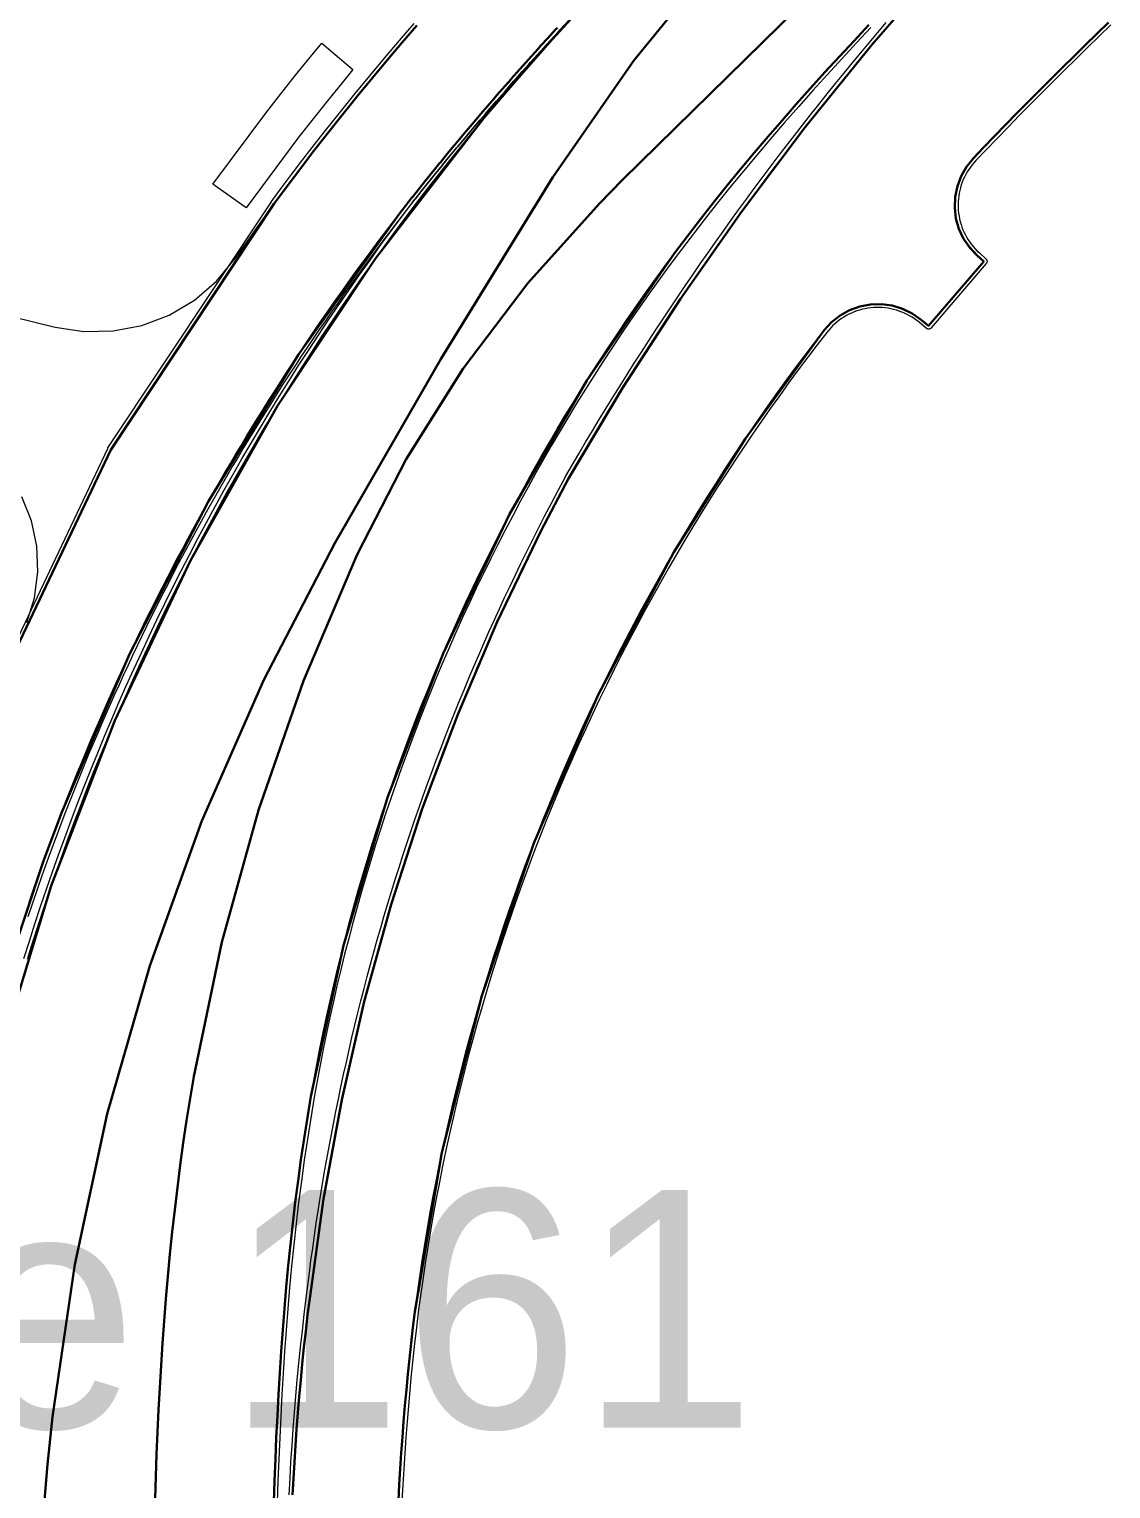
# Model space of a CAD drawing. Header units: metres. Extents: x 105145 to 106173, y 111785 to 118130.
# Drawn here: x 105907.6 to 105971.3, y 115419.4 to 115505.4 of the extents above; entities that cross this region are included whole.
import ezdxf
from ezdxf.enums import TextEntityAlignment as Align

# ---------------------------------------------------------------- set-up
doc = ezdxf.new("R2010")
doc.units = ezdxf.units.M
for name, color, linetype, lineweight in [('10-PAV-BOCACALLE', 9, 'CONTINUOUS', 13), ('10-PAV-CALZADA-BRT', 12, 'CONTINUOUS', 30), ('10-PAV-CALZADA-MIXTA', 8, 'CONTINUOUS', 30), ('10-PAV-CICLORUTA', 76, 'CONTINUOUS', 18), ('10-PAV-SARDINEL', 252, 'CONTINUOUS', 13), ('40-ROT-ESTACION', 1, 'CONTINUOUS', 25)]:
    doc.layers.add(name, color=color, linetype=linetype, lineweight=lineweight)

msp = doc.modelspace()

# ---------------------------------------------------------------- linework, layer by layer
at = {"layer": '10-PAV-BOCACALLE'}
for points in [[(105897.8801, 115490.5851), (105909.1377, 115487.8287), (105910.8397, 115487.5647), (105912.5617, 115487.5966), (105914.2527, 115487.9236), (105915.8625, 115488.5359), (105917.3434, 115489.4153), (105918.6514, 115490.5358), (105919.7477, 115491.8641), (105922.0489, 115495.1053), (105912.4173, 115480.5942), (105905.9322, 115466.9243)], [(105907.4819, 115470.4257), (105907.9328, 115471.8841), (105908.1308, 115473.3977), (105908.0702, 115474.9231), (105907.7526, 115476.4162), (105907.1872, 115477.8342)]]:
    msp.add_lwpolyline(points, dxfattribs=at)
at = {"layer": '10-PAV-CALZADA-BRT'}
for points in [[(105915.0279, 115418.8023), (105915.0707, 115420.1071), (105915.1197, 115421.4129), (105915.1749, 115422.7197), (105915.2371, 115424.0273), (105915.3065, 115425.3359), (105915.3839, 115426.6451), (105915.4693, 115427.9551), (105915.5635, 115429.2657), (105915.6669, 115430.5769), (105915.7801, 115431.8885), (105915.9031, 115433.2003), (105916.0369, 115434.5123), (105916.1817, 115435.8245), (105916.3381, 115437.1365), (105916.5063, 115438.4483), (105916.6871, 115439.7595), (105916.8807, 115441.0703), (105917.0877, 115442.3801), (105917.3069, 115443.6795), (105918.9516, 115451.5859), (105921.1095, 115459.3679), (105923.7714, 115466.9922), (105926.9259, 115474.4263), (105929.8192, 115480.0372), (105933.18, 115485.3811), (105936.9841, 115490.4192), (105941.2037, 115495.1147), (105942.5678, 115496.5041), (105959.0785, 115512.7175)], [(105948.5159, 115510.0085), (105943.2204, 115503.5344), (105938.4627, 115496.6553), (105931.8854, 115485.9673), (105925.6075, 115475.1007), (105921.4269, 115467.045), (105917.7908, 115458.7294), (105914.7154, 115450.1905), (105912.2142, 115441.4661), (105910.2982, 115432.5947), (105908.9761, 115423.6157), (105908.6865, 115420.8119), (105908.4319, 115417.7765)], [(105901.4513, 115418.2965), (105901.7167, 115421.4615), (105902.0209, 115424.4047), (105903.5739, 115434.7275), (105905.8732, 115444.91), (105908.9067, 115454.8985), (105912.6583, 115464.64), (105917.1081, 115474.083), (105922.2326, 115483.1775), (105928.0047, 115491.8754), (105934.3939, 115500.1307), (105936.3113, 115502.3841), (105938.4159, 115504.7627), (105940.3827, 115506.9103)], [(105957.0653, 115505.6265), (105956.1957, 115504.7021), (105955.3327, 115503.7733), (105954.4767, 115502.8397), (105953.6281, 115501.9009), (105952.7871, 115500.9571), (105951.9541, 115500.0077), (105951.1295, 115499.0527), (105950.3137, 115498.0917), (105949.5071, 115497.1245), (105948.7099, 115496.1511), (105947.9227, 115495.1713), (105947.1459, 115494.1847), (105946.3795, 115493.1915), (105945.6187, 115492.1837), (105940.4651, 115484.6859), (105935.9123, 115476.8088), (105931.9881, 115468.6004), (105928.7164, 115460.1108), (105926.1172, 115451.3918), (105924.2063, 115442.4965), (105923.9963, 115441.2513), (105923.8005, 115440.0123), (105923.6169, 115438.7701), (105923.4453, 115437.5249), (105923.2851, 115436.2769), (105923.1361, 115435.0265), (105922.9979, 115433.7735), (105922.8699, 115432.5181), (105922.7519, 115431.2607), (105922.6433, 115430.0013), (105922.5439, 115428.7397), (105922.4529, 115427.4763), (105922.3705, 115426.2111), (105922.2957, 115424.9443), (105922.2283, 115423.6757), (105922.1679, 115422.4057), (105922.1141, 115421.1341), (105922.0665, 115419.8611), (105922.0245, 115418.5865)]]:
    msp.add_lwpolyline(points, dxfattribs=at)
at = {"layer": '10-PAV-CALZADA-MIXTA'}
for points in [[(105923.1205, 115419.0229), (105923.1741, 115419.9891), (105923.2325, 115420.9551), (105923.2957, 115421.9209), (105923.3645, 115422.8861), (105923.4387, 115423.8511), (105923.5187, 115424.8155), (105923.6047, 115425.7793), (105923.6971, 115426.7427), (105923.7959, 115427.7053), (105923.9013, 115428.6673), (105924.0139, 115429.6285), (105924.1335, 115430.5887), (105924.9465, 115436.4663), (105926.0187, 115442.3022), (105927.3482, 115448.085), (105928.9323, 115453.8032), (105930.7678, 115459.4458), (105932.8513, 115465.0015), (105935.1786, 115470.4597), (105937.7451, 115475.8095), (105939.3719, 115478.9153), (105942.5857, 115484.2654), (105945.9836, 115489.5005), (105949.5616, 115494.6143), (105953.3153, 115499.6005), (105957.2402, 115504.4531), (105961.3315, 115509.1662)], [(105971.1797, 115505.7735), (105970.4955, 115505.1081), (105969.8139, 115504.4421), (105969.1351, 115503.7757), (105968.4591, 115503.1083), (105967.7863, 115502.4401), (105967.1169, 115501.7709), (105966.4507, 115501.1003), (105965.7883, 115500.4285), (105965.1297, 115499.7549), (105964.4749, 115499.0799), (105963.8243, 115498.4031), (105963.2259, 115497.7743), (105962.8239, 115497.2781), (105962.5059, 115496.7243), (105962.2802, 115496.1269), (105962.1524, 115495.5011), (105962.1258, 115494.8631), (105962.2011, 115494.2289), (105962.3763, 115493.6148), (105962.6471, 115493.0364), (105963.0065, 115492.5085), (105963.4453, 115492.0445), (105963.8311, 115491.6969), (105960.5843, 115487.9039), (105960.1501, 115488.2637), (105959.6265, 115488.6313), (105959.051, 115488.9108), (105958.4384, 115489.0949), (105957.8042, 115489.179), (105957.1647, 115489.1609), (105956.5362, 115489.0411), (105955.9349, 115488.8226), (105955.3762, 115488.5111), (105954.8742, 115488.1145), (105954.4419, 115487.6429), (105949.7969, 115481.2538), (105945.5869, 115474.5701), (105941.1171, 115466.1649), (105937.3349, 115457.4288), (105934.2646, 115448.4177), (105931.926, 115439.1896), (105930.3341, 115429.8039), (105930.2187, 115428.8789), (105930.1117, 115427.9633), (105930.0109, 115427.0457), (105929.9165, 115426.1257), (105929.8283, 115425.2035), (105929.7457, 115424.2793), (105929.6689, 115423.3529), (105929.5975, 115422.4247), (105929.5313, 115421.4943), (105929.4701, 115420.5621), (105929.4137, 115419.6281), (105929.3619, 115418.6923)], [(105905.9322, 115466.9243), (105912.4173, 115480.5942), (105922.0489, 115495.1053), (105924.4365, 115498.2817), (105925.7033, 115499.8973), (105926.9679, 115501.4661), (105927.8275, 115502.5103), (105928.6943, 115503.5459), (105929.5681, 115504.5733), (105930.4481, 115505.5927)], [(105938.7212, 115505.4674), (105938.6323, 115505.3706), (105938.1512, 115504.8436), (105937.756, 115504.4091), (105937.5832, 115504.2179), (105937.0179, 115503.59), (105936.8855, 115503.4424), (105936.5065, 115503.0168), (105936.0215, 115502.47), (105935.9969, 115502.442), (105935.4904, 115501.8645), (105935.1644, 115501.4912), (105934.9859, 115501.2853), (105934.4838, 115500.7039), (105934.3143, 115500.5066), (105934.0307, 115500.1742), (105933.5794, 115499.643), (105933.4715, 115499.5156), (105933.1308, 115499.1095), (105932.6838, 115498.5747), (105932.6365, 115498.5179), (105932.2398, 115498.0373), (105931.8096, 115497.5136), (105931.7973, 115497.4987), (105930.991, 115496.5026), (105930.983, 115496.4925), (105930.1815, 115495.4843), (105930.1775, 115495.4791), (105929.3811, 115494.4587), (105923.4737, 115486.2176), (105918.1783, 115477.5706), (105913.5226, 115468.563), (105909.5311, 115459.2421), (105908.4617, 115456.3789), (105906.2881, 115449.864)]]:
    msp.add_lwpolyline(points, dxfattribs=at)
at = {"layer": '10-PAV-CICLORUTA'}
msp.add_lwpolyline([(105926.6771, 115503.0009), (105926.0383, 115502.2251), (105925.1797, 115501.1643), (105924.3291, 115500.0945), (105923.4977, 115499.0293), (105920.3873, 115494.8569), (105918.4371, 115496.2559), (105921.6025, 115500.5017), (105922.4439, 115501.5797), (105923.3077, 115502.6661), (105924.1791, 115503.7427), (105924.8453, 115504.5521), (105926.6771, 115503.0009)], close=True, dxfattribs=at)
at = {"layer": '10-PAV-SARDINEL'}
for points in [[(105907.304, 115450.6308), (105907.6243, 115451.6542), (105907.9521, 115452.6754), (105908.2876, 115453.6939), (105908.6307, 115454.7099), (105908.9813, 115455.7233), (105909.3395, 115456.7341), (105909.7051, 115457.742), (105910.0784, 115458.7476), (105910.4591, 115459.7501), (105910.8474, 115460.7498), (105911.243, 115461.7465), (105911.6461, 115462.7403), (105912.0565, 115463.731), (105912.4744, 115464.7186), (105912.8996, 115465.7031), (105913.3321, 115466.6844), (105913.772, 115467.6624), (105914.2191, 115468.6371), (105914.6736, 115469.6085), (105915.1352, 115470.5764), (105915.6041, 115471.5408), (105916.0802, 115472.5018), (105916.5633, 115473.4591), (105917.0537, 115474.4129), (105917.5511, 115475.3629), (105918.0556, 115476.3092), (105918.5672, 115477.2517), (105919.0857, 115478.1904), (105919.6114, 115479.1251), (105920.1438, 115480.056), (105920.6834, 115480.9828), (105921.2297, 115481.9056), (105921.7829, 115482.8241), (105922.3429, 115483.7387), (105922.9098, 115484.649), (105923.4835, 115485.555), (105924.0639, 115486.4568), (105924.6511, 115487.3541), (105925.2449, 115488.2472), (105925.8453, 115489.1357), (105926.4524, 115490.0196), (105927.066, 115490.8992), (105927.6862, 115491.774), (105928.3129, 115492.6442), (105928.9461, 115493.5097), (105929.5857, 115494.3705), (105930.1886, 115495.1692), (105930.2318, 115495.2264), (105930.3355, 115495.3565), (105930.3386, 115495.3605), (105930.7377, 115495.8649), (105931.1396, 115496.368), (105931.1473, 115496.3778), (105931.5485, 115496.8758), (105931.952, 115497.372), (105931.964, 115497.3865), (105932.3942, 115497.9102), (105932.7905, 115498.3903), (105932.8374, 115498.4466), (105933.2842, 115498.9811), (105933.6244, 115499.3867), (105933.7319, 115499.5136), (105934.183, 115500.0446), (105934.4662, 115500.3766), (105934.6354, 115500.5734), (105935.1372, 115501.1545), (105935.3153, 115501.3599), (105935.6409, 115501.7328), (105936.1472, 115502.3101), (105936.1501, 115502.3134), (105936.1714, 115502.3377), (105936.656, 115502.884), (105937.0347, 115503.3092), (105937.1667, 115503.4564), (105937.7317, 115504.084), (105937.9042, 115504.2748), (105938.2991, 115504.7089), (105938.7798, 115505.2356), (105938.8684, 115505.332), (105939.4408, 115505.9528)], [(105939.4408, 115505.9528), (105938.8684, 115505.332), (105938.7798, 115505.2356), (105938.2991, 115504.7089), (105937.9042, 115504.2748), (105937.7317, 115504.084), (105937.1667, 115503.4564), (105937.0347, 115503.3092), (105936.656, 115502.884), (105936.1714, 115502.3377), (105936.1501, 115502.3134), (105936.1472, 115502.3101), (105935.6409, 115501.7328), (105935.3153, 115501.3599), (105935.1372, 115501.1545), (105934.6354, 115500.5734), (105934.4662, 115500.3766), (105934.183, 115500.0446), (105933.7319, 115499.5136), (105933.6244, 115499.3867), (105933.2842, 115498.9811), (105932.8374, 115498.4466), (105932.7905, 115498.3903), (105932.3942, 115497.9102), (105931.964, 115497.3865), (105931.952, 115497.372), (105931.5485, 115496.8758), (105931.1473, 115496.3778), (105931.1396, 115496.368), (105930.7377, 115495.8649), (105930.3386, 115495.3605), (105930.3355, 115495.3565), (105929.9358, 115494.8468), (105929.5393, 115494.3364), (105929.1523, 115493.8334), (105928.7696, 115493.3314), (105928.3871, 115492.825), (105928.009, 115492.3195), (105927.6311, 115491.8096), (105927.2575, 115491.3007), (105926.8843, 115490.7874), (105926.5152, 115490.2749), (105926.1468, 115489.7585), (105925.7825, 115489.243), (105925.4186, 115488.723), (105925.059, 115488.2042), (105924.6999, 115487.6809), (105924.345, 115487.1589), (105923.9906, 115486.6324), (105923.6404, 115486.1071), (105923.2908, 115485.5775), (105922.9454, 115485.049), (105922.6006, 115484.5162), (105922.26, 115483.9847), (105921.92, 115483.4488), (105921.5843, 115482.9142), (105921.2492, 115482.3753), (105920.9183, 115481.8377), (105920.5881, 115481.2957), (105920.2621, 115480.7551), (105919.9368, 115480.2102), (105919.6156, 115479.6667), (105919.2953, 115479.1188), (105918.9791, 115478.5724), (105918.6638, 115478.0217), (105918.3525, 115477.4724), (105918.0422, 115476.9189), (105917.7359, 115476.3668), (105917.4306, 115475.8105), (105917.1294, 115475.2557), (105916.8291, 115474.6966), (105916.5329, 115474.1391), (105916.2377, 115473.5773), (105915.9466, 115473.0172), (105915.6564, 115472.4527), (105915.3704, 115471.89), (105915.0854, 115471.3229), (105914.8045, 115470.7576), (105914.5246, 115470.188), (105914.2488, 115469.6202), (105913.9741, 115469.048), (105913.7035, 115468.4777), (105913.434, 115467.9031), (105913.1685, 115467.3304), (105912.9043, 115466.7534), (105912.644, 115466.1783), (105912.385, 115465.5989), (105912.1299, 115465.0214), (105911.8761, 115464.4397), (105911.6263, 115463.86), (105911.3778, 115463.276), (105911.1333, 115462.6941), (105910.8901, 115462.1079), (105910.6508, 115461.5237), (105910.4129, 115460.9353), (105910.1789, 115460.349), (105909.9464, 115459.7585), (105909.718, 115459.1709), (105908.6497, 115456.3105), (105908.3611, 115455.5037), (105908.0773, 115454.6947), (105907.7985, 115453.8839), (105907.5247, 115453.0714)], [(105922.9208, 115419.0335), (105922.9745, 115420.0007), (105923.0329, 115420.9677), (105923.0962, 115421.9346), (105923.1651, 115422.9009), (105923.2394, 115423.867), (105923.3195, 115424.8327), (105923.4056, 115425.7978), (105923.4981, 115426.7625), (105923.597, 115427.7264), (105923.7026, 115428.6899), (105923.8154, 115429.6525), (105923.935, 115430.6129), (105924.0226, 115431.3514), (105924.114, 115432.0867), (105924.2099, 115432.8253), (105924.3094, 115433.5595), (105924.4135, 115434.297), (105924.5211, 115435.03), (105924.6333, 115435.7664), (105924.749, 115436.4982), (105924.8694, 115437.2332), (105924.9932, 115437.9637), (105925.1217, 115438.6972), (105925.2536, 115439.4264), (105925.3902, 115440.1586), (105925.5302, 115440.8862), (105925.6749, 115441.6168), (105925.8229, 115442.3428), (105925.9757, 115443.0718), (105926.1317, 115443.796), (105926.2926, 115444.5233), (105926.4566, 115445.2458), (105926.6255, 115445.9713), (105926.7975, 115446.6919), (105926.9744, 115447.4154), (105927.1544, 115448.1341), (105927.3393, 115448.8557), (105927.5272, 115449.5723), (105927.7201, 115450.2918), (105927.9159, 115451.0063), (105928.1168, 115451.7235), (105928.3205, 115452.4359), (105928.5292, 115453.1509), (105928.7408, 115453.8609), (105928.9575, 115454.5735), (105929.1769, 115455.2812), (105929.4014, 115455.9914), (105929.6287, 115456.6965), (105929.8611, 115457.4042), (105930.0961, 115458.1068), (105930.3363, 115458.8119), (105930.5791, 115459.5118), (105930.8271, 115460.2142), (105931.0776, 115460.9115), (105931.3333, 115461.611), (105931.5916, 115462.3054), (105931.855, 115463.0021), (105932.1209, 115463.6936), (105932.3921, 115464.3874), (105932.6656, 115465.0759), (105932.9445, 115465.7666), (105933.2256, 115466.4521), (105933.5121, 115467.1396), (105933.8008, 115467.8219), (105934.0948, 115468.5063), (105934.3911, 115469.1854), (105934.6927, 115469.8664), (105934.9964, 115470.5422), (105935.3055, 115471.2199), (105935.6167, 115471.8922), (105935.9333, 115472.5664), (105936.252, 115473.2353), (105936.576, 115473.906), (105936.902, 115474.5713), (105937.2334, 115475.2383), (105937.5668, 115475.9001), (105937.9664, 115476.6816), (105938.3712, 115477.4605), (105938.781, 115478.2368), (105939.1957, 115479.0098), (105939.1988, 115479.0155), (105939.5917, 115479.6927), (105939.9856, 115480.3648), (105940.3844, 115481.0387), (105940.7841, 115481.7074), (105941.1888, 115482.3778), (105941.5943, 115483.0429), (105942.0049, 115483.7098), (105942.4161, 115484.3714), (105942.8324, 115485.0347), (105943.2494, 115485.6927), (105943.6715, 115486.3524), (105944.0942, 115487.0067), (105944.522, 115487.6626), (105944.9503, 115488.3133), (105945.3838, 115488.9655), (105945.8178, 115489.6124), (105946.257, 115490.2608), (105946.6966, 115490.9039), (105947.1414, 115491.5484), (105947.5866, 115492.1877), (105948.0369, 115492.8284), (105948.4877, 115493.4637), (105948.9436, 115494.1004), (105949.3998, 115494.7318), (105949.8613, 115495.3646), (105950.323, 115495.992), (105950.7899, 115496.6207), (105951.2571, 115497.244), (105951.7294, 115497.8687), (105952.202, 115498.4879), (105952.6798, 115499.1084), (105953.1577, 115499.7236), (105953.6409, 115500.3399), (105954.1241, 115500.9508), (105954.6126, 115501.5629), (105955.1012, 115502.1696), (105955.595, 115502.7775), (105956.0888, 115503.3799), (105956.5879, 115503.9834), (105957.0869, 115504.5816), (105957.5912, 115505.1807), (105958.0955, 115505.7745)], [(105929.3619, 115418.6923), (105929.4137, 115419.6281), (105929.4701, 115420.5621), (105929.5313, 115421.4943), (105929.5975, 115422.4247), (105929.6689, 115423.3529), (105929.7457, 115424.2793), (105929.8283, 115425.2035), (105929.9165, 115426.1257), (105930.0109, 115427.0457), (105930.1117, 115427.9633), (105930.2187, 115428.8789), (105930.3341, 115429.8039), (105930.462, 115430.7671), (105930.5978, 115431.7292), (105930.7414, 115432.6902), (105930.8929, 115433.65), (105931.0522, 115434.6085), (105931.2194, 115435.5657), (105931.3944, 115436.5215), (105931.5773, 115437.4758), (105931.7679, 115438.4285), (105931.9663, 115439.3797), (105932.1725, 115440.3293), (105932.3864, 115441.2771), (105932.6081, 115442.2231), (105932.8376, 115443.1673), (105933.0747, 115444.1096), (105933.3196, 115445.0499), (105933.5721, 115445.9882), (105933.8323, 115446.9243), (105934.1002, 115447.8583), (105934.3757, 115448.7901), (105934.6588, 115449.7196), (105934.9495, 115450.6468), (105935.2478, 115451.5715), (105935.5536, 115452.4938), (105935.867, 115453.4136), (105936.1879, 115454.3307), (105936.5163, 115455.2452), (105936.8521, 115456.157), (105937.1954, 115457.066), (105937.5462, 115457.9721), (105937.9043, 115458.8754), (105938.2698, 115459.7757), (105938.6427, 115460.6729), (105939.0229, 115461.5671), (105939.4104, 115462.4582), (105939.8052, 115463.346), (105940.2072, 115464.2306), (105940.6165, 115465.1119), (105941.0329, 115465.9898), (105941.4565, 115466.8642), (105941.8873, 115467.7352), (105942.3252, 115468.6026), (105942.7701, 115469.4664), (105943.2221, 115470.3265), (105943.6812, 115471.1829), (105944.1472, 115472.0355), (105944.6202, 115472.8843), (105945.1001, 115473.7292), (105945.5869, 115474.5701), (105946.059, 115475.3708), (105946.5373, 115476.1677), (105947.0219, 115476.9609), (105947.5126, 115477.7502), (105948.0096, 115478.5357), (105948.5126, 115479.3173), (105949.0218, 115480.0949), (105949.537, 115480.8686), (105950.0583, 115481.6381), (105950.5855, 115482.4036), (105951.1188, 115483.1649), (105951.658, 115483.922), (105952.2031, 115484.6748), (105952.7541, 115485.4234), (105953.3109, 115486.1676), (105953.8735, 115486.9075), (105954.4419, 115487.6429), (105954.5543, 115487.7807), (105954.6728, 115487.9135), (105954.797, 115488.0408), (105954.9268, 115488.1624), (105955.0618, 115488.2782), (105955.2019, 115488.3879), (105955.3467, 115488.4912), (105955.4959, 115488.588), (105955.6493, 115488.678), (105955.8066, 115488.7612), (105955.9674, 115488.8373), (105956.1314, 115488.9061), (105956.2983, 115488.9676), (105956.4678, 115489.0216), (105956.6395, 115489.068), (105956.8131, 115489.1067), (105956.9883, 115489.1377), (105957.1647, 115489.1609), (105957.3419, 115489.1762), (105957.5196, 115489.1836), (105957.6975, 115489.1831), (105957.8752, 115489.1747), (105958.0523, 115489.1583), (105958.2286, 115489.1342), (105958.4035, 115489.1022), (105958.5769, 115489.0625), (105958.7484, 115489.0151), (105958.9176, 115488.9601), (105959.0841, 115488.8977), (105959.2477, 115488.8279), (105959.4081, 115488.7509), (105959.5649, 115488.6669), (105959.7178, 115488.5759), (105959.8665, 115488.4783), (105960.0107, 115488.3742), (105960.1501, 115488.2637), (105960.5843, 115487.9039), (105963.8311, 115491.6969), (105963.4453, 115492.0445), (105963.316, 115492.1663), (105963.1923, 115492.2936), (105963.0744, 115492.4264), (105962.9625, 115492.5642), (105962.8567, 115492.7069), (105962.7575, 115492.8541), (105962.6648, 115493.0056), (105962.579, 115493.1611), (105962.5002, 115493.3202), (105962.4285, 115493.4826), (105962.3641, 115493.6481), (105962.307, 115493.8163), (105962.2575, 115493.9868), (105962.2157, 115494.1594), (105962.1815, 115494.3336), (105962.1551, 115494.5092), (105962.1365, 115494.6858), (105962.1258, 115494.8631), (105962.1229, 115495.0406), (105962.1279, 115495.2181), (105962.1409, 115495.3952), (105962.1616, 115495.5716), (105962.1902, 115495.7468), (105962.2265, 115495.9207), (105962.2704, 115496.0927), (105962.322, 115496.2626), (105962.3811, 115496.4301), (105962.4475, 115496.5947), (105962.5212, 115496.7563), (105962.602, 115496.9144), (105962.6897, 115497.0688), (105962.7842, 115497.2192), (105962.8853, 115497.3652), (105962.9927, 115497.5065), (105963.1063, 115497.643), (105963.2259, 115497.7743), (105963.8243, 115498.4031), (105964.4749, 115499.0799), (105965.1297, 115499.7549), (105965.7883, 115500.4285), (105966.4507, 115501.1003), (105967.1169, 115501.7709), (105967.7863, 115502.4401), (105968.4591, 115503.1083), (105969.1351, 115503.7757), (105969.8139, 115504.4421), (105970.4955, 115505.1081), (105971.1797, 115505.7735)], [(105905.7515, 115467.01), (105912.2366, 115480.6799), (105912.2441, 115480.6942), (105912.2507, 115480.7048), (105921.8823, 115495.2159), (105921.8878, 115495.2238), (105922.477, 115496.0246), (105923.072, 115496.8218), (105923.6725, 115497.615), (105924.2783, 115498.4041), (105924.9098, 115499.2151), (105925.547, 115500.022), (105926.8129, 115501.5924), (105927.6736, 115502.6381), (105928.5413, 115503.6748), (105929.4162, 115504.7035), (105930.2972, 115505.724)], [(105930.4481, 115505.5927), (105929.5681, 115504.5733), (105928.6943, 115503.5459), (105927.8275, 115502.5103), (105926.9679, 115501.4661), (105925.7033, 115499.8973), (105925.0671, 115499.0917), (105924.4365, 115498.2817), (105923.8315, 115497.4937), (105923.2319, 115496.7016), (105922.6377, 115495.9055), (105922.0489, 115495.1053), (105912.4173, 115480.5942), (105905.9322, 115466.9243)], [(105939.0677, 115505.482), (105938.4159, 115504.7627), (105937.7095, 115503.9742), (105937.0079, 115503.1813), (105936.3113, 115502.3841), (105935.6672, 115501.6372), (105935.028, 115500.8861), (105934.3939, 115500.1307), (105933.7112, 115499.3057), (105933.0346, 115498.4756), (105932.3643, 115497.6404), (105931.7002, 115496.8003), (105931.0423, 115495.9553), (105930.3909, 115495.1053), (105929.7457, 115494.2506), (105929.107, 115493.391), (105928.4747, 115492.5267), (105927.8489, 115491.6577), (105927.2296, 115490.7841), (105926.6168, 115489.9058), (105926.0106, 115489.0231), (105925.411, 115488.1358), (105924.818, 115487.244), (105924.2317, 115486.3479), (105923.6521, 115485.4474), (105923.0792, 115484.5426), (105922.5131, 115483.6336), (105921.9538, 115482.7203), (105921.4014, 115481.803), (105920.8558, 115480.8815), (105920.317, 115479.956), (105919.7853, 115479.0264), (105919.2604, 115478.093), (105918.7426, 115477.1556), (105918.2317, 115476.2144), (105917.7279, 115475.2694), (105917.2312, 115474.3207), (105916.7415, 115473.3683), (105916.259, 115472.4123), (105915.7836, 115471.4527), (105915.3154, 115470.4896), (105914.8544, 115469.523), (105914.4006, 115468.553), (105913.9541, 115467.5797), (105913.5148, 115466.603), (105913.0829, 115465.6231), (105912.6583, 115464.64), (105912.241, 115463.6537), (105911.8311, 115462.6644), (105911.4286, 115461.672), (105911.0335, 115460.6767), (105910.6458, 115459.6784), (105910.2656, 115458.6773), (105909.8929, 115457.6733), (105909.5277, 115456.6666), (105909.17, 115455.6572), (105908.8199, 115454.6452), (105908.4773, 115453.6306), (105908.1423, 115452.6135), (105907.8149, 115451.5938), (105907.4951, 115450.5718)], [(105907.6092, 115453.9484), (105907.8884, 115454.7603), (105908.1726, 115455.5705), (105908.4617, 115456.3789), (105909.5311, 115459.2421), (105909.7601, 115459.8313), (105909.993, 115460.4227), (105910.2273, 115461.0098), (105910.4655, 115461.5991), (105910.7051, 115462.1841), (105910.9487, 115462.7711), (105911.1936, 115463.3539), (105911.4424, 115463.9387), (105911.6926, 115464.5193), (105911.9468, 115465.1018), (105912.2022, 115465.6801), (105912.4616, 115466.2603), (105912.7222, 115466.8362), (105912.9869, 115467.4141), (105913.2527, 115467.9876), (105913.5226, 115468.563), (105913.7936, 115469.1342), (105914.0687, 115469.7071), (105914.3449, 115470.2758), (105914.6252, 115470.8462), (105914.9065, 115471.4123), (105915.1919, 115471.9802), (105915.4783, 115472.5437), (105915.7689, 115473.109), (105916.0604, 115473.6699), (105916.3561, 115474.2326), (105916.6527, 115474.7908), (105916.9534, 115475.3507), (105917.255, 115475.9063), (105917.5608, 115476.4635), (105917.8675, 115477.0163), (105918.1783, 115477.5706), (105918.4899, 115478.1207), (105918.8058, 115478.6722), (105919.1224, 115479.2194), (105919.4432, 115479.768), (105919.7648, 115480.3123), (105920.0905, 115480.858), (105920.417, 115481.3994), (105920.7477, 115481.9421), (105921.0791, 115482.4805), (105921.4146, 115483.0202), (105921.7509, 115483.5555), (105922.0913, 115484.0922), (105922.4324, 115484.6245), (105922.7777, 115485.1581), (105923.1236, 115485.6872), (105923.4737, 115486.2176), (105923.8244, 115486.7437), (105924.1793, 115487.2709), (105924.5347, 115487.7937), (105924.8943, 115488.3177), (105925.2545, 115488.8373), (105925.6189, 115489.358), (105925.9837, 115489.8743), (105926.3528, 115490.3917), (105926.7222, 115490.9046), (105927.096, 115491.4187), (105927.4701, 115491.9283), (105927.8485, 115492.4389), (105928.2272, 115492.9451), (105928.6102, 115493.4523), (105928.9935, 115493.955), (105929.3811, 115494.4587), (105929.7782, 115494.9698), (105930.1775, 115495.4791), (105930.1815, 115495.4843), (105930.5811, 115495.9893), (105930.983, 115496.4925), (105930.991, 115496.5026), (105931.393, 115497.0015), (105931.7973, 115497.4987), (105931.8096, 115497.5136), (105932.2398, 115498.0373), (105932.6365, 115498.5179), (105932.6838, 115498.5747), (105933.1308, 115499.1095), (105933.4715, 115499.5156), (105933.5794, 115499.643), (105934.0307, 115500.1742), (105934.3143, 115500.5066), (105934.4838, 115500.7039), (105934.9859, 115501.2853), (105935.1644, 115501.4912), (105935.4904, 115501.8645), (105935.9969, 115502.442), (105936.0215, 115502.47), (105936.5065, 115503.0168), (105936.8855, 115503.4424), (105937.0179, 115503.59), (105937.5832, 115504.2179), (105937.756, 115504.4091), (105938.1512, 115504.8436), (105938.6323, 115505.3706), (105938.7212, 115505.4674)], [(105922.0245, 115418.5865), (105922.0665, 115419.8611), (105922.1141, 115421.1341), (105922.1679, 115422.4057), (105922.2283, 115423.6757), (105922.2957, 115424.9443), (105922.3705, 115426.2111), (105922.4529, 115427.4763), (105922.5439, 115428.7397), (105922.6433, 115430.0013), (105922.7519, 115431.2607), (105922.8699, 115432.5181), (105922.9979, 115433.7735), (105923.1361, 115435.0265), (105923.2851, 115436.2769), (105923.4453, 115437.5249), (105923.6169, 115438.7701), (105923.8005, 115440.0123), (105923.9963, 115441.2513), (105924.2063, 115442.4965), (105924.3746, 115443.4395), (105924.5507, 115444.3812), (105924.7346, 115445.3213), (105924.9261, 115446.2599), (105925.1254, 115447.1969), (105925.3324, 115448.1322), (105925.547, 115449.0658), (105925.7694, 115449.9976), (105925.9993, 115450.9275), (105926.2369, 115451.8555), (105926.4822, 115452.7815), (105926.735, 115453.7055), (105926.9955, 115454.6274), (105927.2635, 115455.5471), (105927.539, 115456.4645), (105927.8221, 115457.3797), (105928.1127, 115458.2925), (105928.4108, 115459.2029), (105928.7164, 115460.1108), (105929.0294, 115461.0161), (105929.3499, 115461.9189), (105929.6778, 115462.819), (105930.013, 115463.7163), (105930.3557, 115464.6109), (105930.7057, 115465.5026), (105931.063, 115466.3914), (105931.4276, 115467.2773), (105931.7994, 115468.1601), (105932.1785, 115469.0398), (105932.5649, 115469.9164), (105932.9584, 115470.7898), (105933.3591, 115471.6599), (105933.767, 115472.5267), (105934.1819, 115473.3901), (105934.6039, 115474.2501), (105935.033, 115475.1065), (105935.4692, 115475.9595), (105935.9123, 115476.8088), (105936.3624, 115477.6544), (105936.8194, 115478.4963), (105937.2833, 115479.3344), (105937.7542, 115480.1686), (105938.2318, 115480.999), (105938.7163, 115481.8254), (105939.2075, 115482.6478), (105939.7055, 115483.4661), (105940.2102, 115484.2803), (105940.7216, 115485.0904), (105941.2396, 115485.8962), (105941.7643, 115486.6977), (105942.2955, 115487.4948), (105942.8332, 115488.2876), (105943.3775, 115489.0759), (105943.9282, 115489.8598), (105944.4853, 115490.639), (105945.0488, 115491.4137), (105945.6187, 115492.1837), (105946.3795, 115493.1915), (105947.1459, 115494.1847), (105947.9227, 115495.1713), (105948.7099, 115496.1511), (105949.5071, 115497.1245), (105950.3137, 115498.0917), (105951.1295, 115499.0527), (105951.9541, 115500.0077), (105952.7871, 115500.9571), (105953.6281, 115501.9009), (105954.4767, 115502.8397), (105955.3327, 115503.7733), (105956.1957, 115504.7021), (105957.0653, 115505.6265)], [(105957.1944, 115505.4729), (105956.3418, 115504.5656), (105955.4797, 115503.6377), (105954.6245, 115502.7049), (105953.7771, 115501.7675), (105952.9369, 115500.8246), (105952.105, 115499.8764), (105951.2815, 115498.9227), (105950.4671, 115497.9634), (105949.6613, 115496.9971), (105948.8652, 115496.0251), (105948.0792, 115495.0468), (105947.3036, 115494.0618), (105946.5386, 115493.0703), (105945.7789, 115492.064), (105945.2101, 115491.2954), (105944.6475, 115490.5221), (105944.0914, 115489.7442), (105943.5417, 115488.9616), (105942.9983, 115488.1747), (105942.4615, 115487.3832), (105941.9312, 115486.5875), (105941.4069, 115485.7867), (105940.8903, 115484.983), (105940.3798, 115484.1742), (105939.8759, 115483.3614), (105939.3788, 115482.5445), (105938.8884, 115481.7235), (105938.4048, 115480.8986), (105937.9281, 115480.0698), (105937.4579, 115479.2368), (105936.9948, 115478.4002), (105936.5386, 115477.5597), (105936.0892, 115476.7156), (105935.6469, 115475.8677), (105935.2115, 115475.0162), (105934.7831, 115474.1613), (105934.3618, 115473.3028), (105933.9477, 115472.4408), (105933.5405, 115471.5756), (105933.1404, 115470.7069), (105932.7476, 115469.835), (105932.3619, 115468.9599), (105931.9834, 115468.0817), (105931.6122, 115467.2005), (105931.2483, 115466.3161), (105930.8918, 115465.4292), (105930.5422, 115464.5386), (105930.2001, 115463.6456), (105929.8655, 115462.7498), (105929.5381, 115461.8512), (105929.2182, 115460.95), (105928.9057, 115460.0462), (105928.6007, 115459.1399), (105928.3031, 115458.2311), (105928.0129, 115457.3196), (105927.7303, 115456.4062), (105927.4553, 115455.4904), (105927.1878, 115454.5722), (105926.9277, 115453.6519), (105926.6753, 115452.7295), (105926.4305, 115451.8051), (105926.1932, 115450.8784), (105925.9638, 115449.9504), (105925.7417, 115449.0202), (105925.5275, 115448.0882), (105925.3209, 115447.1545), (105925.1219, 115446.2191), (105924.9308, 115445.2821), (105924.747, 115444.3429), (105924.5714, 115443.4036), (105924.4034, 115442.4623), (105924.1937, 115441.2191), (105923.9982, 115439.9821), (105923.8149, 115438.7419), (105923.6436, 115437.4985), (105923.4836, 115436.2523), (105923.3347, 115435.003), (105923.1968, 115433.7524), (105923.069, 115432.4986), (105922.9511, 115431.2428), (105922.8427, 115429.9849), (105922.7434, 115428.7249), (105922.6525, 115427.4632), (105922.5702, 115426.1987), (105922.4954, 115424.9331), (105922.4281, 115423.6657), (105922.3677, 115422.3967), (105922.314, 115421.1261), (105922.2664, 115419.8541), (105922.2244, 115418.5804)], [(105958.2476, 115505.6447), (105957.744, 115505.0515), (105957.2402, 115504.4531), (105956.7417, 115503.8556), (105956.2432, 115503.2528), (105955.7499, 115502.651), (105955.2567, 115502.0438), (105954.7687, 115501.4378), (105954.2807, 115500.8264), (105953.798, 115500.2161), (105953.3153, 115499.6005), (105952.8379, 115498.986), (105952.3607, 115498.3662), (105951.8886, 115497.7476), (105951.4168, 115497.1237), (105950.9502, 115496.501), (105950.4838, 115495.873), (105950.0226, 115495.2463), (105949.5616, 115494.6143), (105949.1059, 115493.9836), (105948.6505, 115493.3476), (105948.2003, 115492.7129), (105947.7504, 115492.073), (105947.3057, 115491.4345), (105946.8614, 115490.7906), (105946.4223, 115490.1482), (105945.9836, 115489.5005), (105945.5501, 115488.8544), (105945.1171, 115488.2029), (105944.6892, 115487.553), (105944.2619, 115486.8978), (105943.8397, 115486.2442), (105943.4181, 115485.5852), (105943.0016, 115484.928), (105942.5857, 115484.2654), (105942.1749, 115483.6046), (105941.7648, 115482.9384), (105941.3598, 115482.274), (105940.9555, 115481.6043), (105940.5563, 115480.9365), (105940.1579, 115480.2633), (105939.7645, 115479.5919), (105939.3719, 115478.9153), (105938.9576, 115478.1429), (105938.5483, 115477.3677), (105938.1442, 115476.5899), (105937.7451, 115475.8095), (105937.4123, 115475.1488), (105937.0813, 115474.4828), (105936.7558, 115473.8185), (105936.4322, 115473.1488), (105936.1141, 115472.4809), (105935.798, 115471.8077), (105935.4872, 115471.1364), (105935.1786, 115470.4597), (105934.8753, 115469.7849), (105934.5741, 115469.1049), (105934.2783, 115468.4268), (105933.9847, 115467.7435), (105933.6965, 115467.0622), (105933.4104, 115466.3757), (105933.1297, 115465.6912), (105932.8513, 115465.0015), (105932.5782, 115464.314), (105932.3074, 115463.6213), (105932.0419, 115462.9308), (105931.7788, 115462.2352), (105931.521, 115461.5418), (105931.2656, 115460.8433), (105931.0155, 115460.1471), (105930.7678, 115459.4458), (105930.5254, 115458.7468), (105930.2856, 115458.0428), (105930.0509, 115457.3413), (105929.8188, 115456.6346), (105929.5919, 115455.9305), (105929.3677, 115455.2214), (105929.1486, 115454.5148), (105928.9323, 115453.8032), (105928.721, 115453.0942), (105928.5126, 115452.3803), (105928.3091, 115451.6691), (105928.1086, 115450.9529), (105927.9131, 115450.2394), (105927.7205, 115449.521), (105927.5329, 115448.8054), (105927.3482, 115448.085), (105927.1685, 115447.3674), (105926.9919, 115446.6449), (105926.8201, 115445.9253), (105926.6515, 115445.201), (105926.4877, 115444.4795), (105926.3271, 115443.7534), (105926.1713, 115443.0302), (105926.0187, 115442.3022), (105925.871, 115441.5774), (105925.7265, 115440.8478), (105925.5867, 115440.1213), (105925.4503, 115439.3902), (105925.3186, 115438.6623), (105925.1903, 115437.9297), (105925.0667, 115437.2003), (105924.9465, 115436.4663), (105924.8309, 115435.7356), (105924.7188, 115435.0004), (105924.6114, 115434.2685), (105924.5075, 115433.532), (105924.4081, 115432.7989), (105924.3123, 115432.0614), (105924.2211, 115431.3273), (105924.1335, 115430.5887), (105924.0139, 115429.6285), (105923.9013, 115428.6673), (105923.7959, 115427.7053), (105923.6971, 115426.7427), (105923.6047, 115425.7793), (105923.5187, 115424.8155), (105923.4387, 115423.8511), (105923.3645, 115422.8861), (105923.2957, 115421.9209), (105923.2325, 115420.9551), (105923.1741, 115419.9891), (105923.1205, 115419.0229)], [(105971.319, 115505.63), (105970.6351, 115504.9649), (105969.9539, 115504.2993), (105969.2754, 115503.6332), (105968.5998, 115502.9662), (105967.9275, 115502.2985), (105967.2586, 115501.6297), (105966.5929, 115500.9596), (105965.931, 115500.2884), (105965.273, 115499.6154), (105964.6188, 115498.941), (105963.9689, 115498.2649), (105963.3728, 115497.6385), (105963.2568, 115497.5111), (105963.1504, 115497.3834), (105963.0477, 115497.2484), (105962.9504, 115497.1077), (105962.861, 115496.9654), (105962.778, 115496.8193), (105962.7016, 115496.6699), (105962.6312, 115496.5154), (105962.568, 115496.3586), (105962.5124, 115496.2011), (105962.4631, 115496.0388), (105962.4212, 115495.875), (105962.3871, 115495.7117), (105962.3596, 115495.5431), (105962.3399, 115495.3755), (105962.3278, 115495.2092), (105962.323, 115495.0404), (105962.3256, 115494.8716), (105962.3358, 115494.7032), (105962.3535, 115494.5351), (105962.3786, 115494.3679), (105962.4111, 115494.2019), (105962.4509, 115494.0381), (105962.4974, 115493.8778), (105962.5524, 115493.7157), (105962.6132, 115493.5594), (105962.6806, 115493.4066), (105962.7564, 115493.2535), (105962.837, 115493.1075), (105962.9262, 115492.9615), (105963.0204, 115492.8219), (105963.1213, 115492.6859), (105963.2269, 115492.5558), (105963.3384, 115492.4303), (105963.4565, 115492.3087), (105963.5796, 115492.1928), (105963.965, 115491.8455), (105963.9884, 115491.8205), (105964.0071, 115491.7919), (105964.0207, 115491.7606), (105964.0288, 115491.7273), (105964.0311, 115491.6932), (105964.0275, 115491.6592), (105964.0183, 115491.6263), (105964.0035, 115491.5955), (105963.9837, 115491.5676), (105960.7362, 115487.7738), (105960.7116, 115487.7496), (105960.6832, 115487.73), (105960.6518, 115487.7156), (105960.6185, 115487.7068), (105960.5841, 115487.7039), (105960.5497, 115487.7069), (105960.5164, 115487.7158), (105960.4851, 115487.7302), (105960.4567, 115487.7499), (105960.0254, 115488.1073), (105959.8903, 115488.2144), (105959.754, 115488.3128), (105959.6134, 115488.4053), (105959.4663, 115488.4928), (105959.3173, 115488.5726), (105959.1657, 115488.6454), (105959.0101, 115488.7118), (105958.8514, 115488.7713), (105958.6917, 115488.8232), (105958.5279, 115488.8685), (105958.3634, 115488.9063), (105958.1969, 115488.9366), (105958.0291, 115488.9597), (105957.861, 115488.9751), (105957.6919, 115488.9831), (105957.5228, 115488.9836), (105957.3562, 115488.9767), (105957.1854, 115488.9619), (105957.0178, 115488.9399), (105956.8532, 115488.9107), (105956.6878, 115488.8739), (105956.5243, 115488.8297), (105956.3629, 115488.7783), (105956.2041, 115488.7197), (105956.0473, 115488.6539), (105955.8963, 115488.5824), (105955.7459, 115488.5028), (105955.5999, 115488.4171), (105955.4587, 115488.3255), (105955.3229, 115488.2286), (105955.188, 115488.123), (105955.0616, 115488.0147), (105954.9367, 115487.8977), (105954.8194, 115487.7774), (105954.7074, 115487.6519), (105954.5975, 115487.5172), (105954.0322, 115486.7858), (105953.4702, 115486.0468), (105952.9147, 115485.3042), (105952.3647, 115484.5569), (105951.8205, 115483.8053), (105951.2822, 115483.0495), (105950.7498, 115482.2895), (105950.2235, 115481.5253), (105949.7031, 115480.7571), (105949.1887, 115479.9848), (105948.6804, 115479.2085), (105948.1782, 115478.4282), (105947.6821, 115477.644), (105947.1922, 115476.856), (105946.7084, 115476.0641), (105946.2309, 115475.2685), (105945.7596, 115474.4692), (105945.2735, 115473.6294), (105944.7945, 115472.7863), (105944.3223, 115471.9389), (105943.8571, 115471.0877), (105943.399, 115470.2331), (105942.9476, 115469.3741), (105942.5034, 115468.5118), (105942.0662, 115467.6458), (105941.6362, 115466.7763), (105941.2133, 115465.9034), (105940.7976, 115465.0269), (105940.389, 115464.1472), (105939.9876, 115463.2641), (105939.5935, 115462.3777), (105939.2066, 115461.4882), (105938.8271, 115460.5955), (105938.4548, 115459.6997), (105938.0898, 115458.8007), (105937.7324, 115457.8992), (105937.3823, 115456.9946), (105937.0395, 115456.0871), (105936.7043, 115455.1769), (105936.3764, 115454.2639), (105936.0561, 115453.3483), (105935.7433, 115452.4301), (105935.4379, 115451.5094), (105935.1402, 115450.5862), (105934.85, 115449.6612), (105934.5673, 115448.7327), (105934.2923, 115447.8024), (105934.0248, 115446.87), (105933.7651, 115445.9354), (105933.5129, 115444.9987), (105933.2685, 115444.06), (105933.0318, 115443.1198), (105932.8027, 115442.1767), (105932.5814, 115441.2323), (105932.3678, 115440.286), (105932.1619, 115439.3381), (105931.9639, 115438.3885), (105931.7736, 115437.4373), (105931.5911, 115436.4846), (105931.4163, 115435.5305), (105931.2494, 115434.5749), (105931.0904, 115433.618), (105930.9391, 115432.6599), (105930.7957, 115431.7005), (105930.6602, 115430.74), (105930.5325, 115429.7784), (105930.4173, 115428.8549), (105930.3104, 115427.9408), (105930.2098, 115427.0246), (105930.1156, 115426.106), (105930.0275, 115425.1851), (105929.945, 115424.2622), (105929.8683, 115423.337), (105929.797, 115422.41), (105929.7309, 115421.4807), (105929.6697, 115420.5495), (105929.6134, 115419.6165), (105929.5616, 115418.6817)]]:
    msp.add_lwpolyline(points, dxfattribs=at)

# ---------------------------------------------------------------- texts
at = {"layer": '40-ROT-ESTACION'}
msp.add_text('Calle 161', height=14, dxfattribs=at).set_placement((105910.8922, 115418.7752), align=Align.BOTTOM_CENTER)

doc.saveas('drawing.dxf')
